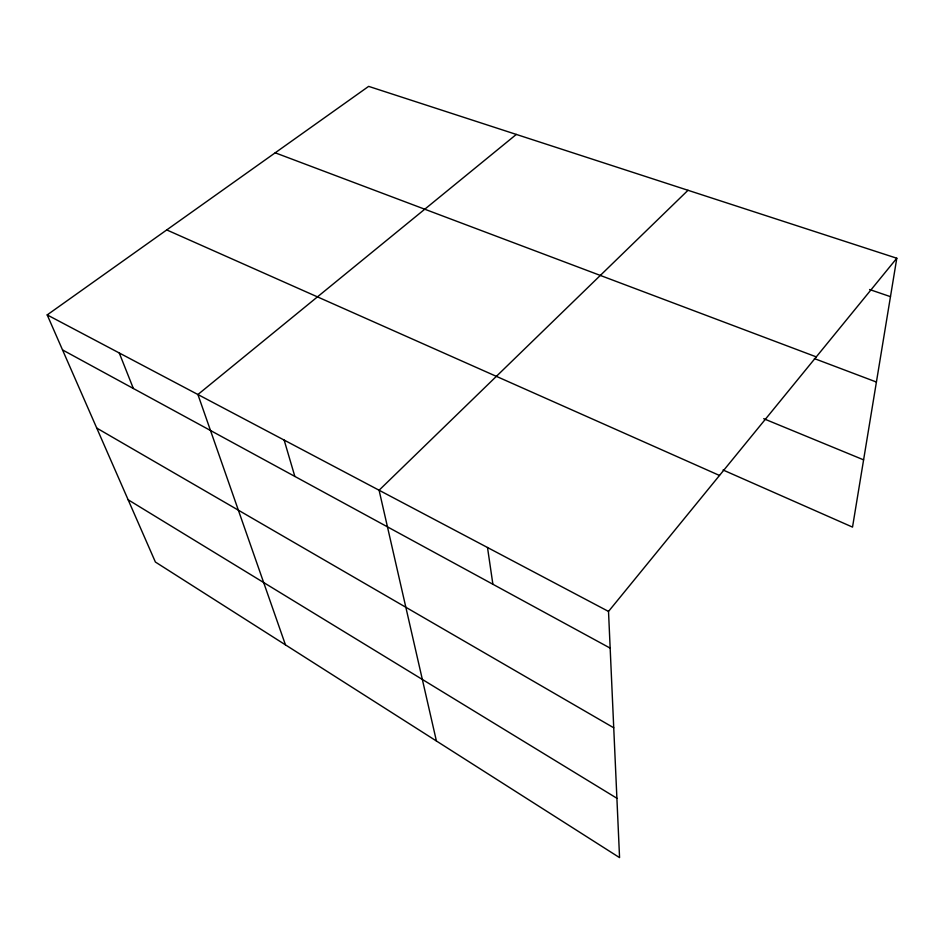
<?xml version="1.0" encoding="UTF-8"?>
<svg xmlns="http://www.w3.org/2000/svg" width="944" height="944" viewBox="0 0 944 944"><rect width="100%" height="100%" fill="white"/><g stroke="black" fill="none" stroke-linecap="round" stroke-linejoin="round"><path stroke-width="1.42" d="M896.8 258.231L608.514 611.429L619.559 857.624L155.394 562.034L47.2 314.907L368.644 86.376L896.8 258.231L852.526 527.106L723.045 469.994M688.011 190.287L379.087 490.231L436.411 740.981M516.321 134.426L197.91 394.521L285.454 644.858M869.566 289.513L890.475 296.664M275.2 152.81L816.277 356.879M814.401 358.59L876.41 382.037M763.72 418.711L863.595 459.846M166.722 229.923L719.493 475.457M47.2 314.907L608.514 611.429M62.54 349.929L610.154 648.115M96.76 428.092L613.742 727.789M128.124 499.754L616.904 798.27M119.251 352.962L133.352 388.491M284.144 440.069L294.847 476.425M487.505 547.496L492.886 584.265"/></g></svg>
